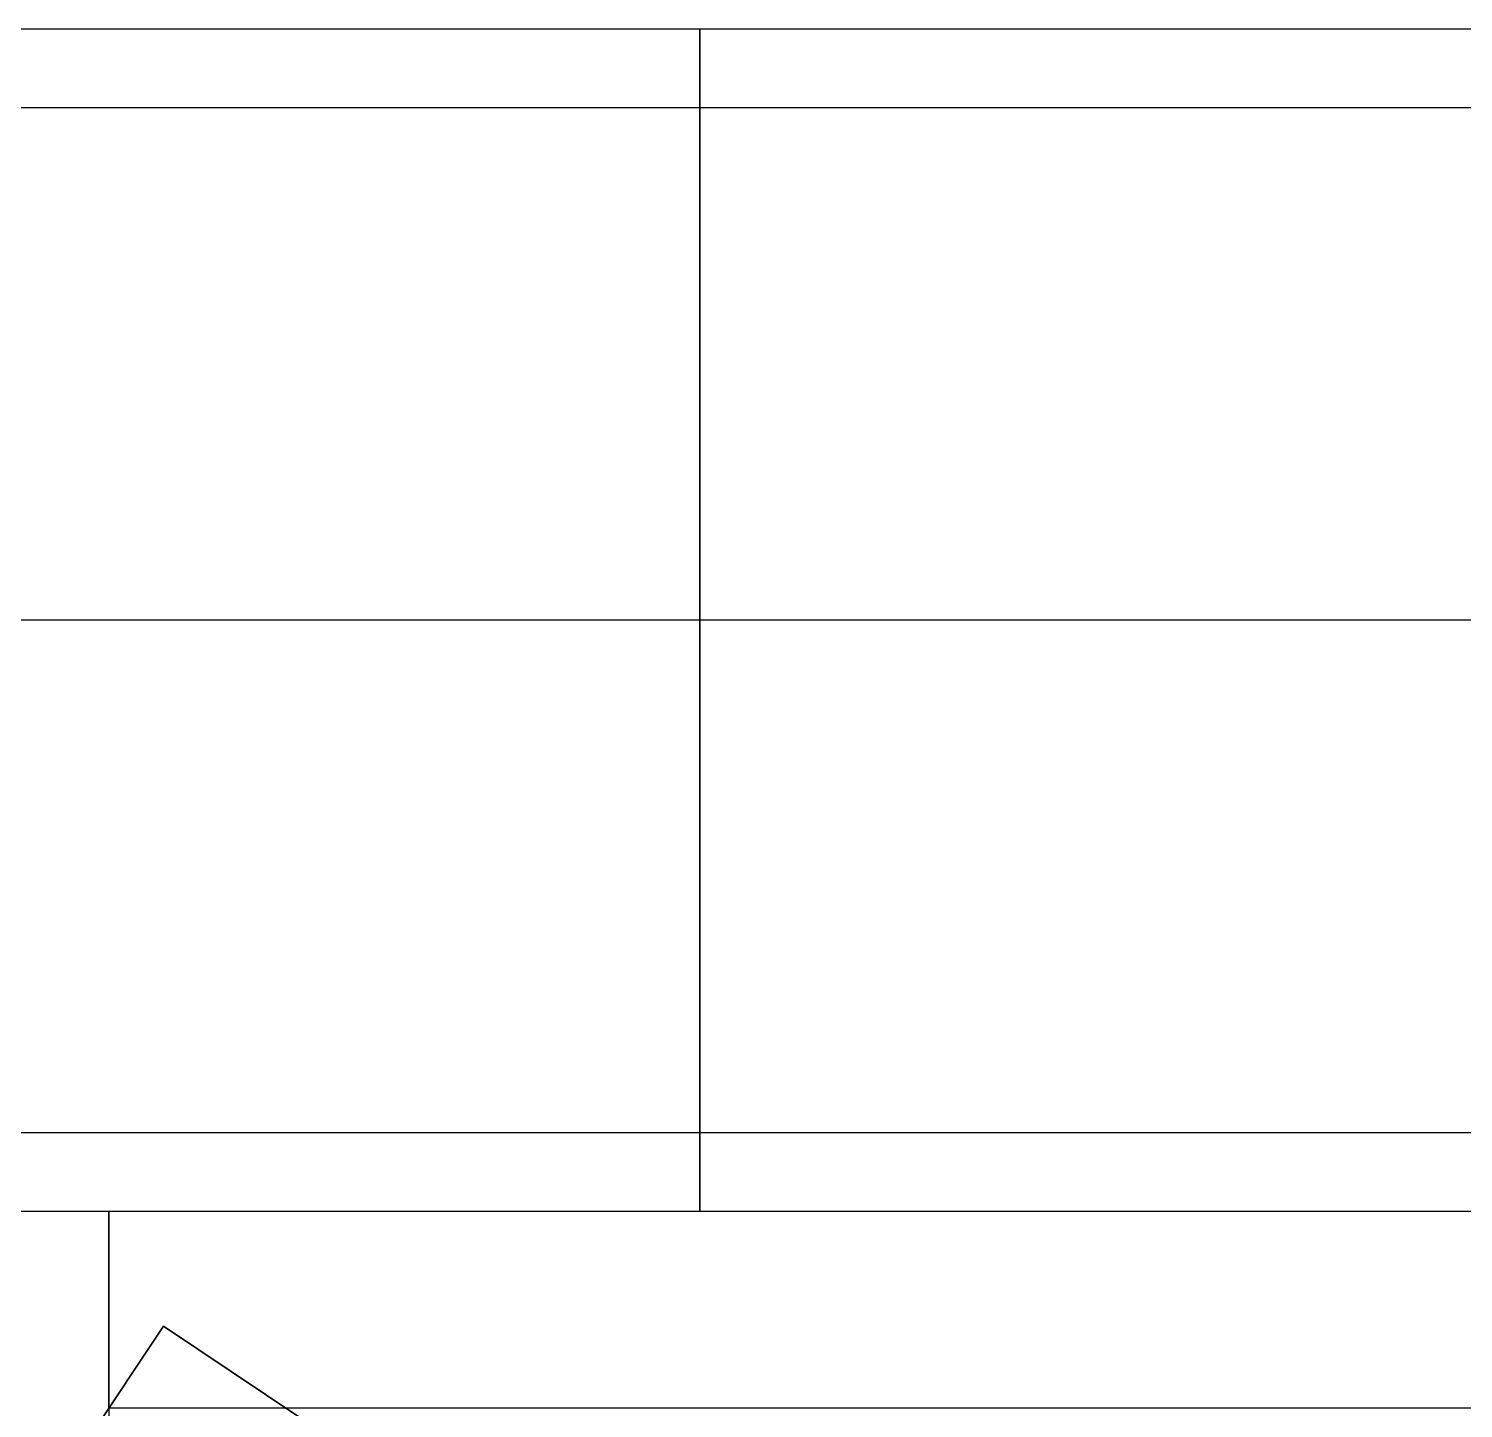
# Model space of a CAD drawing. Header units: millimetres. Extents: x 420 to 781, y -50 to 250.
# Drawn here: x 447.97 to 484.38, y 200 to 235 of the extents above; entities that cross this region are included whole.
import ezdxf

# ---------------------------------------------------------------- set-up
doc = ezdxf.new("R2010")
doc.units = ezdxf.units.MM
doc.header["$MEASUREMENT"] = 0
doc.layers.add('Default', color=7, linetype='Continuous', true_color=0x000000)

msp = doc.modelspace()

# ---------------------------------------------------------------- linework, layer by layer
at = {"layer": 'Default'}
for p, q in [((420, 235, -40), (510, 235, -40)), ((420, 235, -10), (510, 235, -10)), ((445, 235, -25), (510, 235, -25)), ((465, 205, -40), (465, 235, -40)), ((465, 235, -40), (465, 235, -10)), ((465, 235, -10), (465, 205, -10)), ((420, 233, -12), (510, 233, -12)), ((420, 233, -38), (510, 233, -38)), ((445, 233, -25), (510, 233, -25)), ((465, 233, -12), (465, 207, -12)), ((465, 207, -38), (465, 233, -38)), ((465, 233, -38), (465, 233, -12)), ((420, 220, -40), (510, 220, -40)), ((420, 220, -10), (510, 220, -10)), ((420, 220, -12), (510, 220, -12)), ((420, 220, -38), (510, 220, -38)), ((420, 207, -12), (510, 207, -12)), ((420, 207, -38), (510, 207, -38)), ((445, 207, -25), (510, 207, -25)), ((465, 207, -12), (465, 207, -38)), ((420, 205, -40), (510, 205, -40)), ((420, 205, -10), (510, 205, -10)), ((445, 205, -25), (510, 205, -25)), ((445, 205, 30), (450, 205, 30)), ((445, 205, 30), (450, 205, 30)), ((445, 205, -80), (450, 205, -80)), ((450, 200, 30), (450, 205, 30)), ((450, 205, 30), (750, 205, 30)), ((450, 200, 30), (450, 205, 30)), ((450, 205, 30), (450, 205, -80)), ((450, 200, -80), (450, 205, -80)), ((450, 205, 30), (750, 205, 30)), ((450, 205, -80), (750, 205, -80)), ((450, 205, 30), (450, -5, 30)), ((450, 205, 30), (450, 205, -80)), ((450, 205, 30), (450, -5, 30)), ((450, 205, -80), (450, -5, -80)), ((465, 205, -10), (465, 205, -40)), ((451.387, 202.08), (448.613, 197.92)), ((448.613, 197.92), (451.387, 202.08)), ((448.613, 197.92, -80), (451.387, 202.08, -80)), ((751.387, 2.08), (451.387, 202.08)), ((451.387, 202.08), (751.387, 2.08)), ((451.387, 202.08, -80), (751.387, 2.08, -80)), ((451.387, 202.08), (451.387, 202.08, -80)), ((750, 200, 30), (450, 200, 30)), ((450, 200, 30), (450, 200, -80)), ((750, 200, 30), (450, 200, 30)), ((750, 200, -80), (450, 200, -80))]:
    msp.add_line(p, q, dxfattribs=at)

doc.saveas('drawing.dxf')
